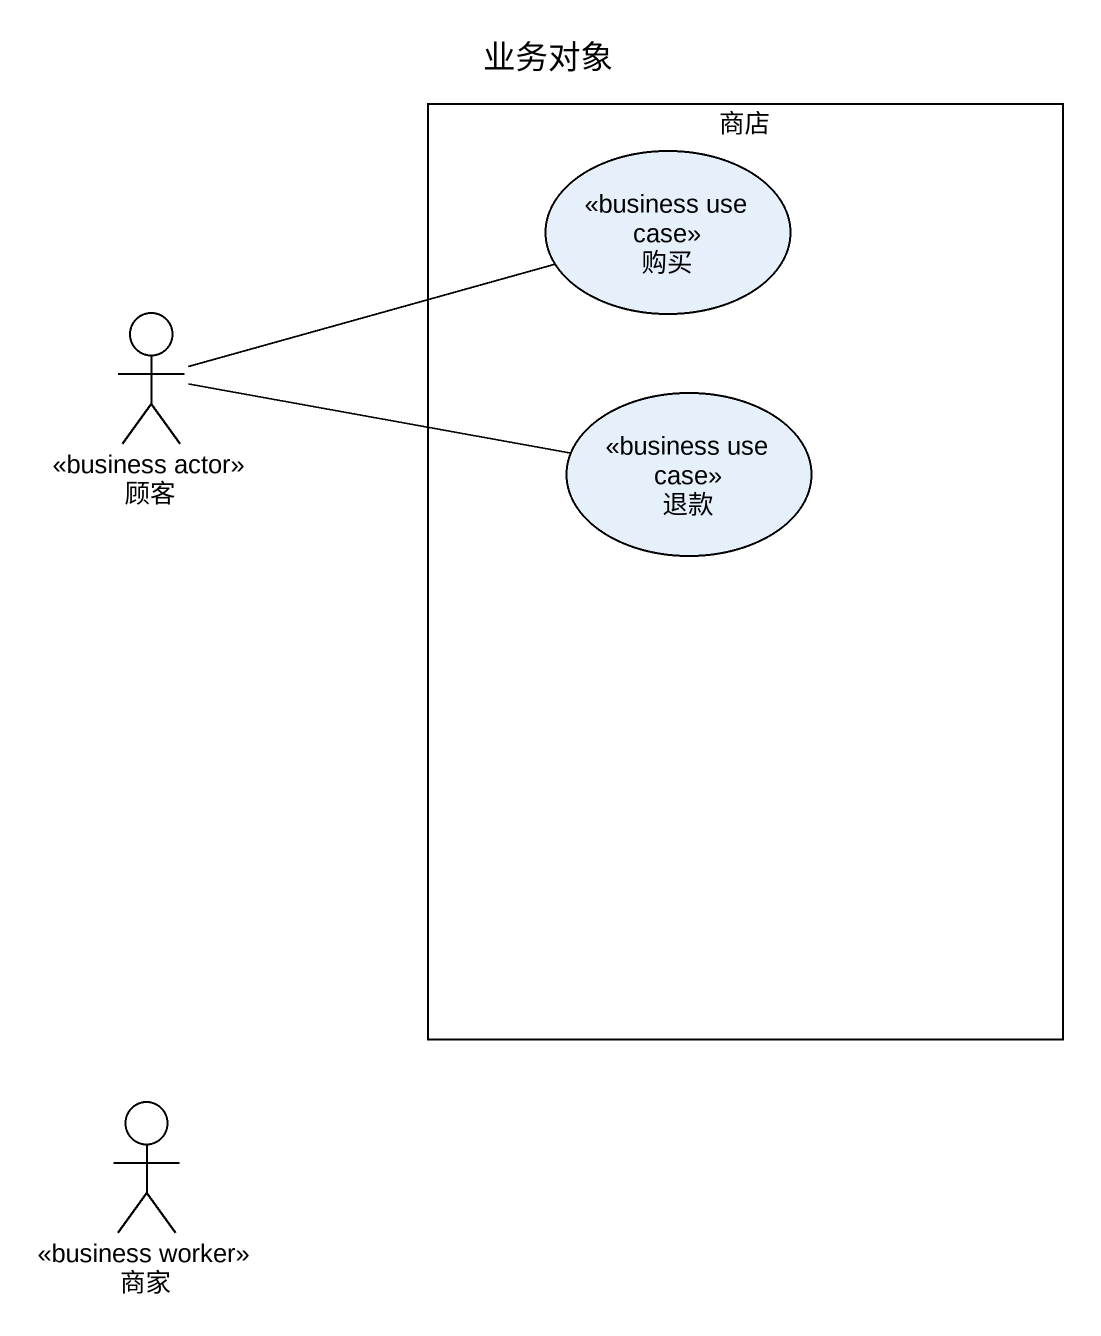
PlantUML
@startuml
title 业务对象
rectangle 商店 {
  usecase 购买 <<business use case>>
  usecase 退款 <<business use case>>
}
actor 顾客 <<business actor>>
actor 商家 <<business worker>>
顾客 -right- 购买
顾客 -right- 退款
@enduml
